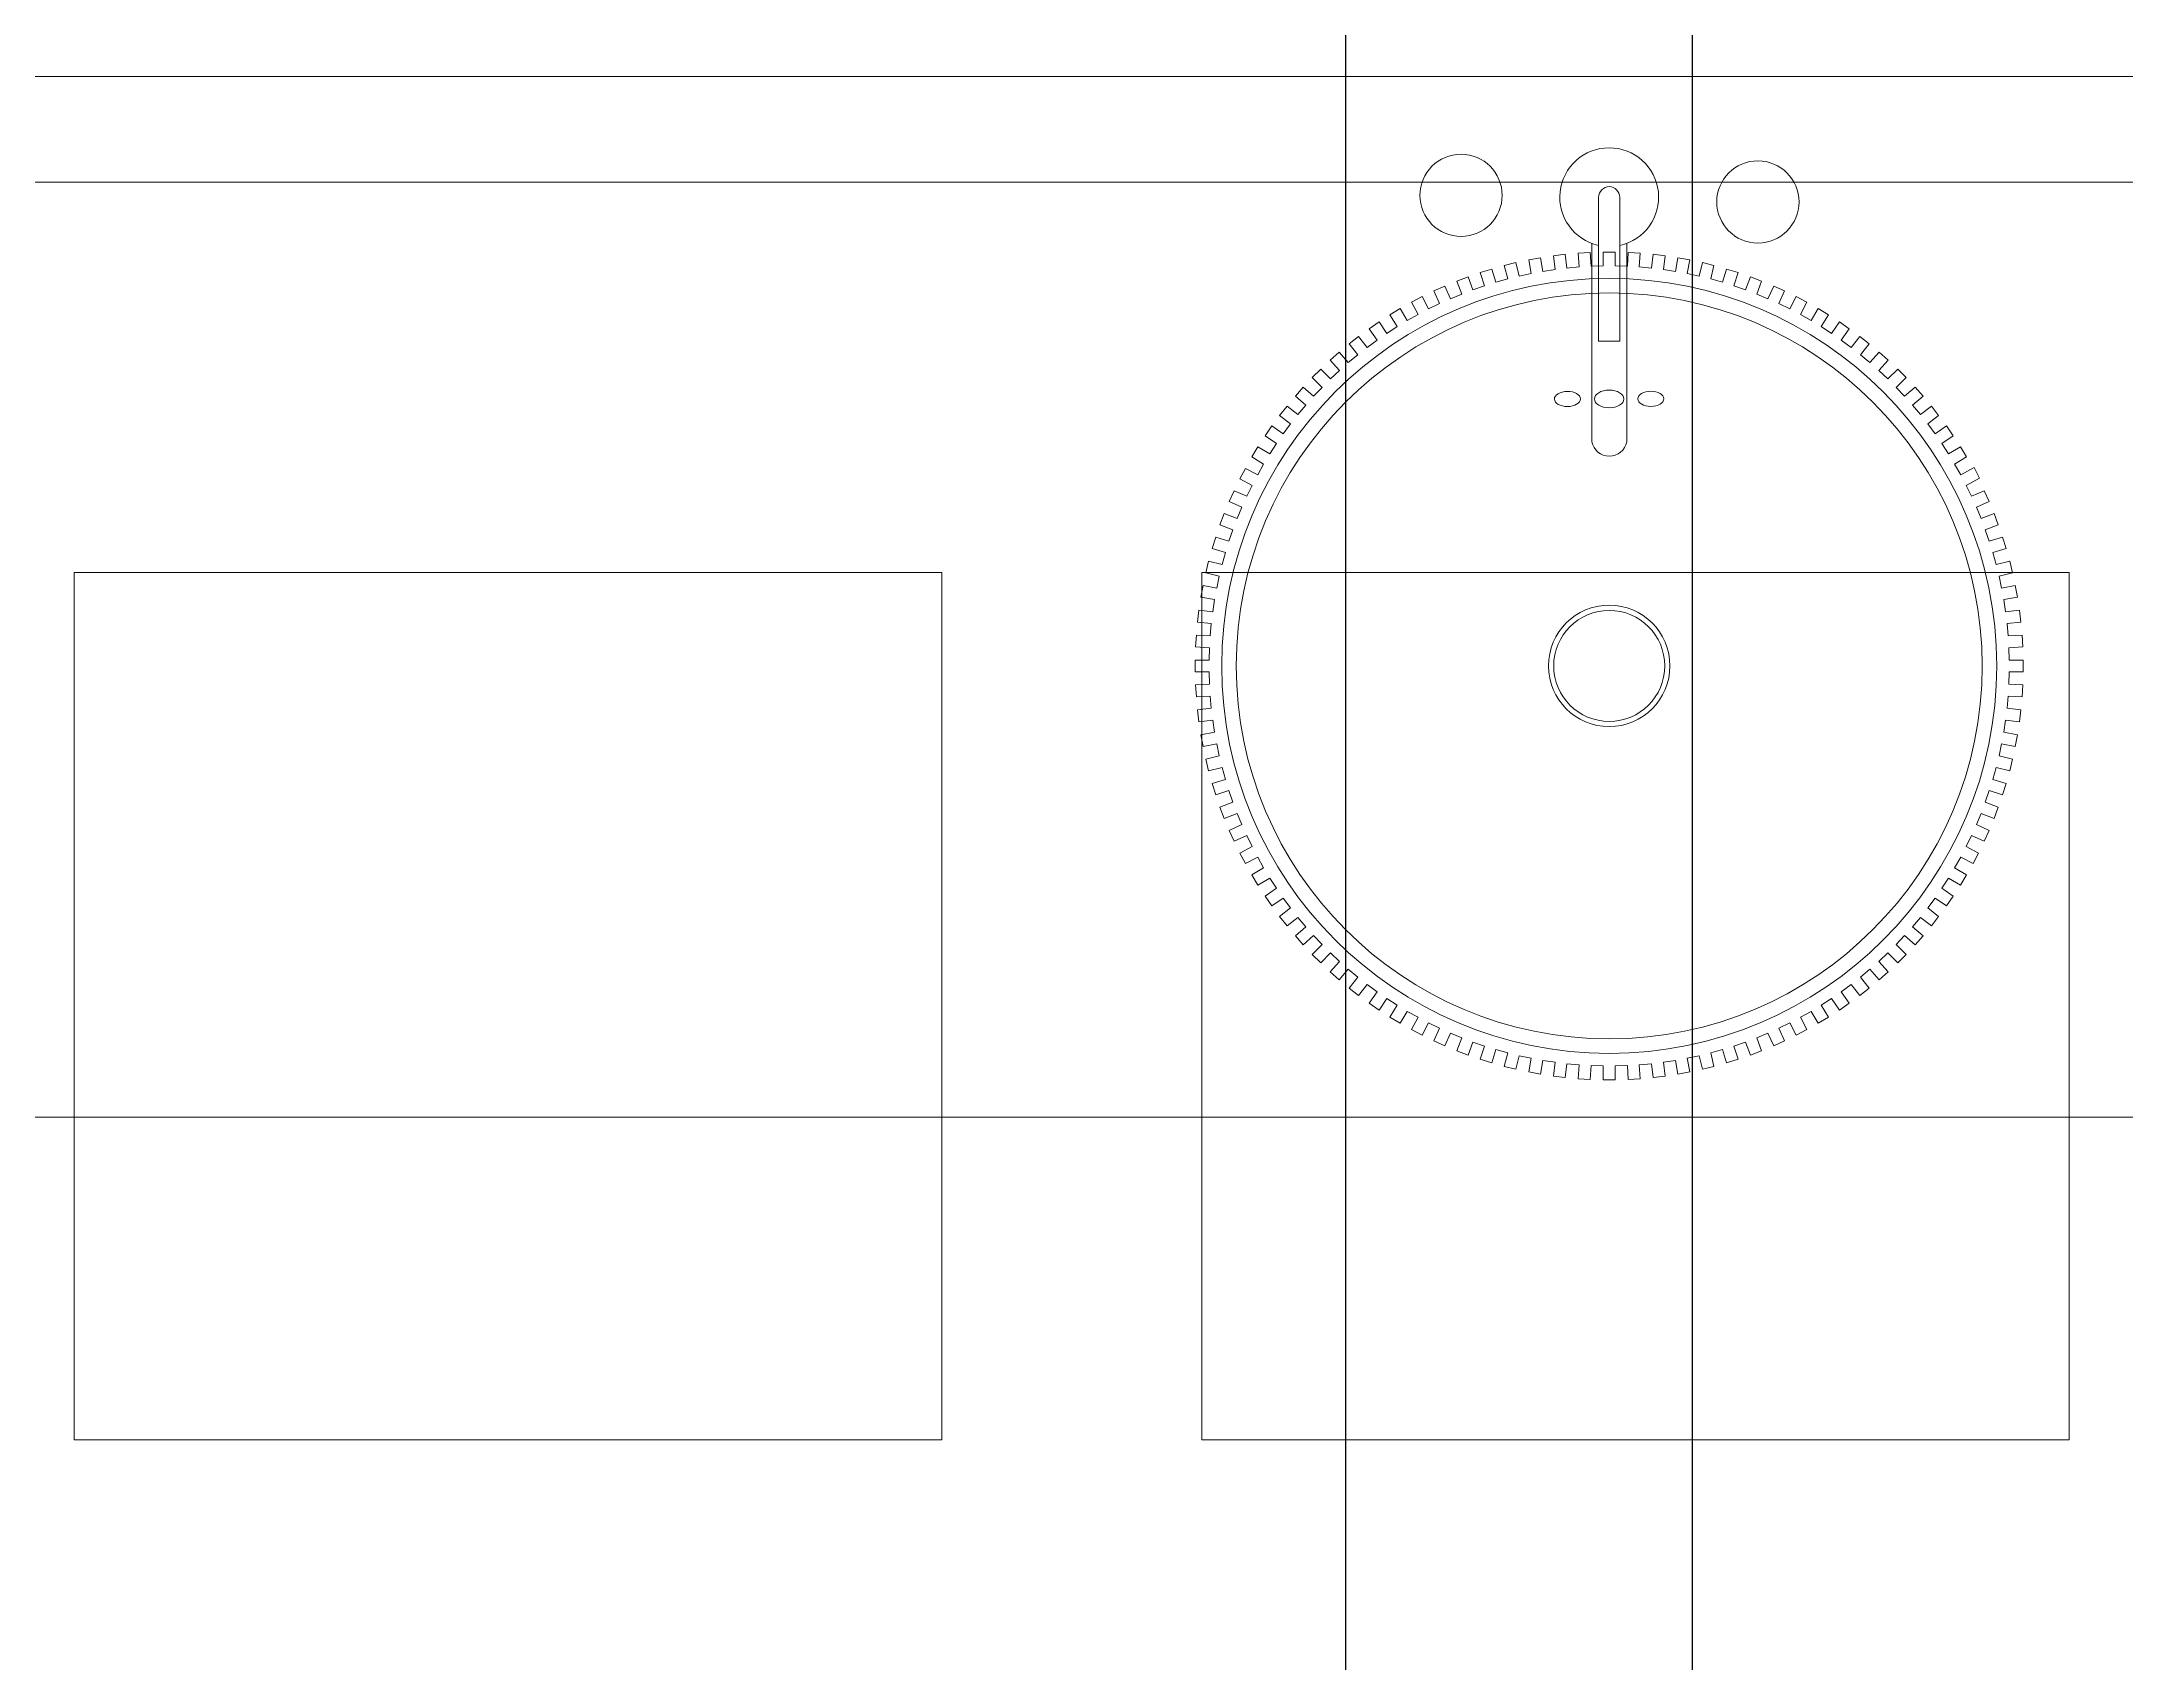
# Model space of a CAD drawing. Header units: metres. Extents: x -232 to 581, y 30 to 789.
# Drawn here: x 227.119 to 228.321, y 537.88 to 538.814 of the extents above; entities that cross this region are included whole.
import ezdxf

# ---------------------------------------------------------------- set-up
doc = ezdxf.new("R2010")
doc.units = ezdxf.units.M
doc.linetypes.add('HIDDEN', pattern=[9.525, 6.35, -3.175])
for name, color, linetype, lineweight in [('A-DOOR', 35, 'Continuous', 5), ('baños', 140, 'Continuous', 0), ('BOVEDILLA', 8, 'Continuous', 5), ('Columnas', 7, 'Continuous', 18), ('VIGAS', 1, 'HIDDEN', 15)]:
    doc.layers.add(name, color=color, linetype=linetype, lineweight=lineweight)
doc.layers.add('ACERO', color=5, linetype='Continuous')
doc.styles.get("Standard").update_dxf_attribs({"font": 'arial.ttf'})

# ---------------------------------------------------------------- blocks, each defined once
blk = doc.blocks.new('*U245')
at = {"layer": 'BOVEDILLA'}
blk.add_lwpolyline([(-0.25, -0.25), (0.25, -0.25), (0.25, 0.25), (-0.25, 0.25)], close=True, dxfattribs=at)
blk = doc.blocks.new('planta de entrepiso 20.03')
at = {"layer": 'ACERO', "color": 18, "true_color": 0x000000}
for p, q in [((35.9, -19.2508), (35.9, -21.6443)), ((36.1, -19.2508), (36.1, -21.6443))]:
    blk.add_line(p, q, dxfattribs=at)
at = {"layer": 'VIGAS', "color": 18, "true_color": 0x000000}
blk.add_line((33.1543, -20.2777), (41.692, -20.2777), dxfattribs=at)
at = {"layer": 'BOVEDILLA', "color": 18, "linetype": 'ByBlock', "lineweight": -2, "true_color": 0x000000, "transparency": 16777216}
for p in [(35.4173, -20.7527), (36.0673, -20.7527)]:
    blk.add_blockref('*U245', p, dxfattribs=at)
blk = doc.blocks.new('20.03.2026 LN 09 SEGUNDO NIVEL ARQ')
at = {"layer": 'A-DOOR', "color": 5}
blk.add_line((83.006, -42.6986), (85.736, -42.6986), dxfattribs=at)
at = {"layer": 'baños', "color": 5, "linetype": 'Continuous'}
blk.add_line((84.9622, -42.7683, 0.0001), (84.9622, -42.8512, 0.0004), dxfattribs=at)
at = {"layer": 'baños', "color": 5}
for p, q in [((84.9306, -42.8012), (84.9238, -42.8021)), ((84.9238, -42.8021), (84.9306, -42.8012)), ((84.9238, -42.8021), (84.9248, -42.81)), ((84.9248, -42.81), (84.9238, -42.8021)), ((84.9316, -42.8092), (84.9306, -42.8012)), ((84.9306, -42.8012), (84.9316, -42.8092)), ((84.945, -42.8001), (84.9381, -42.8005)), ((84.9381, -42.8005), (84.945, -42.8001)), ((84.9381, -42.8005), (84.9386, -42.8085)), ((84.9386, -42.8085), (84.9381, -42.8005)), ((84.9455, -42.8081), (84.945, -42.8001)), ((84.945, -42.8001), (84.9455, -42.8081)), ((84.9594, -42.7999), (84.9525, -42.7999)), ((84.9525, -42.7999), (84.9525, -42.8079)), ((84.9525, -42.8079), (84.9525, -42.7999)), ((84.9525, -42.7999), (84.9594, -42.7999)), ((84.9594, -42.8079), (84.9594, -42.7999)), ((84.9594, -42.7999), (84.9594, -42.8079)), ((84.967, -42.8001), (84.9665, -42.8081)), ((84.9665, -42.8081), (84.967, -42.8001)), ((84.9738, -42.8005), (84.967, -42.8001)), ((84.967, -42.8001), (84.9738, -42.8005)), ((84.9733, -42.8085), (84.9738, -42.8005)), ((84.9738, -42.8005), (84.9733, -42.8085)), ((84.9813, -42.8012), (84.9804, -42.8092)), ((84.9804, -42.8092), (84.9813, -42.8012)), ((84.9882, -42.8021), (84.9813, -42.8012)), ((84.9813, -42.8012), (84.9882, -42.8021)), ((84.9872, -42.81), (84.9882, -42.8021)), ((84.9882, -42.8021), (84.9872, -42.81)), ((84.8746, -42.8142), (84.8682, -42.8166)), ((84.8682, -42.8166), (84.8746, -42.8142)), ((84.8774, -42.8217), (84.8746, -42.8142)), ((84.8746, -42.8142), (84.8774, -42.8217)), ((84.8883, -42.8097), (84.8817, -42.8117)), ((84.8817, -42.8117), (84.8883, -42.8097)), ((84.8817, -42.8117), (84.8841, -42.8194)), ((84.8841, -42.8194), (84.8817, -42.8117)), ((84.8907, -42.8173), (84.8883, -42.8097)), ((84.8883, -42.8097), (84.8907, -42.8173)), ((84.9022, -42.806), (84.8955, -42.8077)), ((84.8955, -42.8077), (84.9022, -42.806)), ((84.8955, -42.8077), (84.8975, -42.8154)), ((84.8975, -42.8154), (84.8955, -42.8077)), ((84.9041, -42.8138), (84.9022, -42.806)), ((84.9022, -42.806), (84.9041, -42.8138)), ((84.911, -42.8123), (84.9041, -42.8138)), ((84.9041, -42.8138), (84.911, -42.8123)), ((84.9163, -42.8032), (84.9096, -42.8044)), ((84.9096, -42.8044), (84.9163, -42.8032)), ((84.9096, -42.8044), (84.911, -42.8123)), ((84.911, -42.8123), (84.9096, -42.8044)), ((84.9178, -42.8111), (84.9163, -42.8032)), ((84.9163, -42.8032), (84.9178, -42.8111)), ((84.9248, -42.81), (84.9178, -42.8111)), ((84.9178, -42.8111), (84.9248, -42.81)), ((84.9386, -42.8085), (84.9316, -42.8092)), ((84.9316, -42.8092), (84.9386, -42.8085)), ((84.9525, -42.8079), (84.9455, -42.8081)), ((84.9455, -42.8081), (84.9525, -42.8079)), ((84.9665, -42.8081), (84.9594, -42.8079)), ((84.9594, -42.8079), (84.9665, -42.8081)), ((84.9804, -42.8092), (84.9733, -42.8085)), ((84.9733, -42.8085), (84.9804, -42.8092)), ((84.9942, -42.8111), (84.9872, -42.81)), ((84.9872, -42.81), (84.9942, -42.8111)), ((84.9956, -42.8032), (84.9942, -42.8111)), ((84.9942, -42.8111), (84.9956, -42.8032)), ((85.0024, -42.8044), (84.9956, -42.8032)), ((84.9956, -42.8032), (85.0024, -42.8044)), ((85.0009, -42.8123), (85.0024, -42.8044)), ((85.0024, -42.8044), (85.0009, -42.8123)), ((85.0078, -42.8138), (85.0009, -42.8123)), ((85.0009, -42.8123), (85.0078, -42.8138)), ((85.0098, -42.806), (85.0078, -42.8138)), ((85.0078, -42.8138), (85.0098, -42.806)), ((85.0164, -42.8077), (85.0098, -42.806)), ((85.0098, -42.806), (85.0164, -42.8077)), ((85.0145, -42.8154), (85.0164, -42.8077)), ((85.0164, -42.8077), (85.0145, -42.8154)), ((85.0237, -42.8097), (85.0213, -42.8173)), ((85.0213, -42.8173), (85.0237, -42.8097)), ((85.0303, -42.8117), (85.0237, -42.8097)), ((85.0237, -42.8097), (85.0303, -42.8117)), ((85.0279, -42.8194), (85.0303, -42.8117)), ((85.0303, -42.8117), (85.0279, -42.8194)), ((85.0374, -42.8142), (85.0346, -42.8217)), ((85.0346, -42.8217), (85.0374, -42.8142)), ((85.0438, -42.8166), (85.0374, -42.8142)), ((85.0374, -42.8142), (85.0438, -42.8166)), ((84.8481, -42.8256), (84.842, -42.8288)), ((84.842, -42.8288), (84.8481, -42.8256)), ((84.8519, -42.8327), (84.8481, -42.8256)), ((84.8481, -42.8256), (84.8519, -42.8327)), ((84.8612, -42.8195), (84.8549, -42.8223)), ((84.8549, -42.8223), (84.8612, -42.8195)), ((84.8549, -42.8223), (84.8582, -42.8296)), ((84.8582, -42.8296), (84.8549, -42.8223)), ((84.8645, -42.8268), (84.8612, -42.8195)), ((84.8612, -42.8195), (84.8645, -42.8268)), ((84.871, -42.8241), (84.8645, -42.8268)), ((84.8645, -42.8268), (84.871, -42.8241)), ((84.8682, -42.8166), (84.871, -42.8241)), ((84.871, -42.8241), (84.8682, -42.8166)), ((84.8841, -42.8194), (84.8774, -42.8217)), ((84.8774, -42.8217), (84.8841, -42.8194)), ((84.8975, -42.8154), (84.8907, -42.8173)), ((84.8907, -42.8173), (84.8975, -42.8154)), ((85.0213, -42.8173), (85.0145, -42.8154)), ((85.0145, -42.8154), (85.0213, -42.8173)), ((85.0346, -42.8217), (85.0279, -42.8194)), ((85.0279, -42.8194), (85.0346, -42.8217)), ((85.041, -42.8241), (85.0438, -42.8166)), ((85.0438, -42.8166), (85.041, -42.8241)), ((85.0475, -42.8268), (85.041, -42.8241)), ((85.041, -42.8241), (85.0475, -42.8268)), ((85.0508, -42.8195), (85.0475, -42.8268)), ((85.0475, -42.8268), (85.0508, -42.8195)), ((85.0571, -42.8223), (85.0508, -42.8195)), ((85.0508, -42.8195), (85.0571, -42.8223)), ((85.0538, -42.8296), (85.0571, -42.8223)), ((85.0571, -42.8223), (85.0538, -42.8296)), ((85.0638, -42.8256), (85.0601, -42.8327)), ((85.0601, -42.8327), (85.0638, -42.8256)), ((85.0699, -42.8288), (85.0638, -42.8256)), ((85.0638, -42.8256), (85.0699, -42.8288)), ((84.8355, -42.8325), (84.8296, -42.8361)), ((84.8296, -42.8361), (84.8355, -42.8325)), ((84.8296, -42.8361), (84.8337, -42.8429)), ((84.8337, -42.8429), (84.8296, -42.8361)), ((84.8396, -42.8394), (84.8355, -42.8325)), ((84.8355, -42.8325), (84.8396, -42.8394)), ((84.8458, -42.8359), (84.8396, -42.8394)), ((84.8396, -42.8394), (84.8458, -42.8359)), ((84.842, -42.8288), (84.8458, -42.8359)), ((84.8458, -42.8359), (84.842, -42.8288)), ((84.8582, -42.8296), (84.8519, -42.8327)), ((84.8519, -42.8327), (84.8582, -42.8296)), ((85.0601, -42.8327), (85.0538, -42.8296)), ((85.0538, -42.8296), (85.0601, -42.8327)), ((85.0662, -42.8359), (85.0699, -42.8288)), ((85.0699, -42.8288), (85.0662, -42.8359)), ((85.0724, -42.8394), (85.0662, -42.8359)), ((85.0662, -42.8359), (85.0724, -42.8394)), ((85.0765, -42.8325), (85.0724, -42.8394)), ((85.0724, -42.8394), (85.0765, -42.8325)), ((85.0824, -42.8361), (85.0765, -42.8325)), ((85.0765, -42.8325), (85.0824, -42.8361)), ((85.0782, -42.8429), (85.0824, -42.8361)), ((85.0824, -42.8361), (85.0782, -42.8429)), ((84.8115, -42.8486), (84.8061, -42.8528)), ((84.8061, -42.8528), (84.8115, -42.8486)), ((84.8165, -42.8549), (84.8115, -42.8486)), ((84.8115, -42.8486), (84.8165, -42.8549)), ((84.8222, -42.8507), (84.8165, -42.8549)), ((84.8165, -42.8549), (84.8222, -42.8507)), ((84.8233, -42.8402), (84.8176, -42.8441)), ((84.8176, -42.8441), (84.8233, -42.8402)), ((84.8176, -42.8441), (84.8222, -42.8507)), ((84.8222, -42.8507), (84.8176, -42.8441)), ((84.8278, -42.8468), (84.8233, -42.8402)), ((84.8233, -42.8402), (84.8278, -42.8468)), ((84.8337, -42.8429), (84.8278, -42.8468)), ((84.8278, -42.8468), (84.8337, -42.8429)), ((85.0842, -42.8468), (85.0782, -42.8429)), ((85.0782, -42.8429), (85.0842, -42.8468)), ((85.0887, -42.8402), (85.0842, -42.8468)), ((85.0842, -42.8468), (85.0887, -42.8402)), ((85.0944, -42.8441), (85.0887, -42.8402)), ((85.0887, -42.8402), (85.0944, -42.8441)), ((85.0898, -42.8507), (85.0944, -42.8441)), ((85.0944, -42.8441), (85.0898, -42.8507)), ((85.0955, -42.8549), (85.0898, -42.8507)), ((85.0898, -42.8507), (85.0955, -42.8549)), ((85.1004, -42.8486), (85.0955, -42.8549)), ((85.0955, -42.8549), (85.1004, -42.8486)), ((85.1059, -42.8528), (85.1004, -42.8486)), ((85.1004, -42.8486), (85.1059, -42.8528)), ((84.8003, -42.8576), (84.7952, -42.8622)), ((84.7952, -42.8622), (84.8003, -42.8576)), ((84.7952, -42.8622), (84.8005, -42.8682)), ((84.8005, -42.8682), (84.7952, -42.8622)), ((84.8056, -42.8636), (84.8003, -42.8576)), ((84.8003, -42.8576), (84.8056, -42.8636)), ((84.8111, -42.8591), (84.8056, -42.8636)), ((84.8056, -42.8636), (84.8111, -42.8591)), ((84.8061, -42.8528), (84.8111, -42.8591)), ((84.8111, -42.8591), (84.8061, -42.8528)), ((85.1009, -42.8591), (85.1059, -42.8528)), ((85.1059, -42.8528), (85.1009, -42.8591)), ((85.1063, -42.8636), (85.1009, -42.8591)), ((85.1009, -42.8591), (85.1063, -42.8636)), ((85.1117, -42.8576), (85.1063, -42.8636)), ((85.1063, -42.8636), (85.1117, -42.8576)), ((85.1115, -42.8682), (85.1168, -42.8622)), ((85.1168, -42.8622), (85.1115, -42.8682)), ((85.1168, -42.8622), (85.1117, -42.8576)), ((85.1117, -42.8576), (85.1168, -42.8622)), ((84.7897, -42.8674), (84.7848, -42.8722)), ((84.7848, -42.8722), (84.7897, -42.8674)), ((84.7848, -42.8722), (84.7905, -42.8779)), ((84.7905, -42.8779), (84.7848, -42.8722)), ((84.7953, -42.873), (84.7897, -42.8674)), ((84.7897, -42.8674), (84.7953, -42.873)), ((84.8005, -42.8682), (84.7953, -42.873)), ((84.7953, -42.873), (84.8005, -42.8682)), ((85.1166, -42.873), (85.1115, -42.8682)), ((85.1115, -42.8682), (85.1166, -42.873)), ((85.1223, -42.8674), (85.1166, -42.873)), ((85.1166, -42.873), (85.1223, -42.8674)), ((85.1215, -42.8779), (85.1271, -42.8722)), ((85.1271, -42.8722), (85.1215, -42.8779)), ((85.1271, -42.8722), (85.1223, -42.8674)), ((85.1223, -42.8674), (85.1271, -42.8722)), ((84.7796, -42.8777), (84.7751, -42.8829)), ((84.7751, -42.8829), (84.7796, -42.8777)), ((84.7751, -42.8829), (84.7811, -42.8882)), ((84.7811, -42.8882), (84.7751, -42.8829)), ((84.7856, -42.883), (84.7796, -42.8777)), ((84.7796, -42.8777), (84.7856, -42.883)), ((84.7905, -42.8779), (84.7856, -42.883)), ((84.7856, -42.883), (84.7905, -42.8779)), ((85.1263, -42.883), (85.1215, -42.8779)), ((85.1215, -42.8779), (85.1263, -42.883)), ((85.1323, -42.8777), (85.1263, -42.883)), ((85.1263, -42.883), (85.1323, -42.8777)), ((85.1309, -42.8882), (85.1369, -42.8829)), ((85.1369, -42.8829), (85.1309, -42.8882)), ((85.1369, -42.8829), (85.1323, -42.8777)), ((85.1323, -42.8777), (85.1369, -42.8829)), ((84.7703, -42.8887), (84.766, -42.8941)), ((84.766, -42.8941), (84.7703, -42.8887)), ((84.766, -42.8941), (84.7723, -42.899)), ((84.7723, -42.899), (84.766, -42.8941)), ((84.7723, -42.899), (84.7681, -42.9047)), ((84.7681, -42.9047), (84.7723, -42.899)), ((84.7766, -42.8936), (84.7703, -42.8887)), ((84.7703, -42.8887), (84.7766, -42.8936)), ((84.7811, -42.8882), (84.7766, -42.8936)), ((84.7766, -42.8936), (84.7811, -42.8882)), ((85.1354, -42.8936), (85.1309, -42.8882)), ((85.1309, -42.8882), (85.1354, -42.8936)), ((85.1417, -42.8887), (85.1354, -42.8936)), ((85.1354, -42.8936), (85.1417, -42.8887)), ((85.1396, -42.899), (85.1459, -42.8941)), ((85.1459, -42.8941), (85.1396, -42.899)), ((85.1438, -42.9047), (85.1396, -42.899)), ((85.1396, -42.899), (85.1438, -42.9047)), ((85.1459, -42.8941), (85.1417, -42.8887)), ((85.1417, -42.8887), (85.1459, -42.8941)), ((84.7615, -42.9001), (84.7576, -42.9058)), ((84.7576, -42.9058), (84.7615, -42.9001)), ((84.7576, -42.9058), (84.7642, -42.9103)), ((84.7642, -42.9103), (84.7576, -42.9058)), ((84.7642, -42.9103), (84.7604, -42.9163)), ((84.7604, -42.9163), (84.7642, -42.9103)), ((84.7681, -42.9047), (84.7615, -42.9001)), ((84.7615, -42.9001), (84.7681, -42.9047)), ((85.1504, -42.9001), (85.1438, -42.9047)), ((85.1438, -42.9047), (85.1504, -42.9001)), ((85.1477, -42.9103), (85.1543, -42.9058)), ((85.1543, -42.9058), (85.1477, -42.9103)), ((85.1516, -42.9163), (85.1477, -42.9103)), ((85.1477, -42.9103), (85.1516, -42.9163)), ((85.1543, -42.9058), (85.1504, -42.9001)), ((85.1504, -42.9001), (85.1543, -42.9058)), ((84.7535, -42.9121), (84.75, -42.918)), ((84.75, -42.918), (84.7535, -42.9121)), ((84.75, -42.918), (84.7568, -42.9222)), ((84.7568, -42.9222), (84.75, -42.918)), ((84.7568, -42.9222), (84.7534, -42.9283)), ((84.7534, -42.9283), (84.7568, -42.9222)), ((84.7604, -42.9163), (84.7535, -42.9121)), ((84.7535, -42.9121), (84.7604, -42.9163)), ((85.1584, -42.9121), (85.1516, -42.9163)), ((85.1516, -42.9163), (85.1584, -42.9121)), ((85.1551, -42.9222), (85.162, -42.918)), ((85.162, -42.918), (85.1551, -42.9222)), ((85.1586, -42.9283), (85.1551, -42.9222)), ((85.1551, -42.9222), (85.1586, -42.9283)), ((85.162, -42.918), (85.1584, -42.9121)), ((85.1584, -42.9121), (85.162, -42.918)), ((84.7463, -42.9246), (84.7431, -42.9307)), ((84.7431, -42.9307), (84.7463, -42.9246)), ((84.7431, -42.9307), (84.7502, -42.9344)), ((84.7502, -42.9344), (84.7431, -42.9307)), ((84.7534, -42.9283), (84.7463, -42.9246)), ((84.7463, -42.9246), (84.7534, -42.9283)), ((84.7502, -42.9344), (84.7471, -42.9407)), ((84.7471, -42.9407), (84.7502, -42.9344)), ((85.1663, -42.9242), (85.1586, -42.9283)), ((85.1586, -42.9283), (85.1663, -42.9242)), ((85.1618, -42.9344), (85.1695, -42.9303)), ((85.1695, -42.9303), (85.1618, -42.9344)), ((85.1649, -42.9407), (85.1618, -42.9344)), ((85.1618, -42.9344), (85.1649, -42.9407)), ((85.1695, -42.9303), (85.1663, -42.9242)), ((85.1663, -42.9242), (85.1695, -42.9303)), ((84.7398, -42.9375), (84.737, -42.9437)), ((84.737, -42.9437), (84.7398, -42.9375)), ((84.737, -42.9437), (84.7443, -42.947)), ((84.7443, -42.947), (84.737, -42.9437)), ((84.7471, -42.9407), (84.7398, -42.9375)), ((84.7398, -42.9375), (84.7471, -42.9407)), ((84.7443, -42.947), (84.7416, -42.9535)), ((84.7416, -42.9535), (84.7443, -42.947)), ((85.1722, -42.9375), (85.1649, -42.9407)), ((85.1649, -42.9407), (85.1722, -42.9375)), ((85.1677, -42.947), (85.175, -42.9437)), ((85.175, -42.9437), (85.1677, -42.947)), ((85.1704, -42.9535), (85.1677, -42.947)), ((85.1677, -42.947), (85.1704, -42.9535)), ((85.175, -42.9437), (85.1722, -42.9375)), ((85.1722, -42.9375), (85.175, -42.9437)), ((84.7341, -42.9507), (84.7316, -42.9571)), ((84.7316, -42.9571), (84.7341, -42.9507)), ((84.7316, -42.9571), (84.7391, -42.96)), ((84.7391, -42.96), (84.7316, -42.9571)), ((84.7416, -42.9535), (84.7341, -42.9507)), ((84.7341, -42.9507), (84.7416, -42.9535)), ((85.1779, -42.9507), (85.1704, -42.9535)), ((85.1704, -42.9535), (85.1779, -42.9507)), ((85.1728, -42.96), (85.1803, -42.9571)), ((85.1803, -42.9571), (85.1728, -42.96)), ((85.1803, -42.9571), (85.1779, -42.9507)), ((85.1779, -42.9507), (85.1803, -42.9571)), ((84.7292, -42.9643), (84.7271, -42.9708)), ((84.7271, -42.9708), (84.7292, -42.9643)), ((84.7271, -42.9708), (84.7348, -42.9732)), ((84.7348, -42.9732), (84.7271, -42.9708)), ((84.7368, -42.9666), (84.7292, -42.9643)), ((84.7292, -42.9643), (84.7368, -42.9666)), ((84.7391, -42.96), (84.7368, -42.9666)), ((84.7368, -42.9666), (84.7391, -42.96)), ((85.1751, -42.9666), (85.1728, -42.96)), ((85.1728, -42.96), (85.1751, -42.9666)), ((85.1828, -42.9643), (85.1751, -42.9666)), ((85.1751, -42.9666), (85.1828, -42.9643)), ((85.1772, -42.9732), (85.1848, -42.9708)), ((85.1848, -42.9708), (85.1772, -42.9732)), ((85.1848, -42.9708), (85.1828, -42.9643)), ((85.1828, -42.9643), (85.1848, -42.9708)), ((84.7251, -42.9781), (84.7235, -42.9848)), ((84.7235, -42.9848), (84.7251, -42.9781)), ((84.7329, -42.98), (84.7251, -42.9781)), ((84.7251, -42.9781), (84.7329, -42.98)), ((84.7348, -42.9732), (84.7329, -42.98)), ((84.7329, -42.98), (84.7348, -42.9732)), ((85.1791, -42.98), (85.1772, -42.9732)), ((85.1772, -42.9732), (85.1791, -42.98)), ((85.1869, -42.9781), (85.1791, -42.98)), ((85.1791, -42.98), (85.1869, -42.9781)), ((85.1885, -42.9848), (85.1869, -42.9781)), ((85.1869, -42.9781), (85.1885, -42.9848)), ((84.7219, -42.9921), (84.7206, -42.9989)), ((84.7206, -42.9989), (84.7219, -42.9921)), ((84.7298, -42.9936), (84.7219, -42.9921)), ((84.7219, -42.9921), (84.7298, -42.9936)), ((84.7235, -42.9848), (84.7312, -42.9867)), ((84.7312, -42.9867), (84.7235, -42.9848)), ((84.7312, -42.9867), (84.7298, -42.9936)), ((84.7298, -42.9936), (84.7312, -42.9867)), ((85.1807, -42.9867), (85.1885, -42.9848)), ((85.1885, -42.9848), (85.1807, -42.9867)), ((85.1822, -42.9936), (85.1807, -42.9867)), ((85.1807, -42.9867), (85.1822, -42.9936)), ((85.1901, -42.9921), (85.1822, -42.9936)), ((85.1822, -42.9936), (85.1901, -42.9921)), ((85.1913, -42.9989), (85.1901, -42.9921)), ((85.1901, -42.9921), (85.1913, -42.9989)), ((84.7195, -43.0064), (84.7187, -43.0132)), ((84.7187, -43.0132), (84.7195, -43.0064)), ((84.7275, -43.0073), (84.7195, -43.0064)), ((84.7195, -43.0064), (84.7275, -43.0073)), ((84.7206, -42.9989), (84.7285, -43.0003)), ((84.7285, -43.0003), (84.7206, -42.9989)), ((84.7285, -43.0003), (84.7275, -43.0073)), ((84.7275, -43.0073), (84.7285, -43.0003)), ((85.1834, -43.0003), (85.1913, -42.9989)), ((85.1913, -42.9989), (85.1834, -43.0003)), ((85.1845, -43.0073), (85.1834, -43.0003)), ((85.1834, -43.0003), (85.1845, -43.0073)), ((85.1925, -43.0064), (85.1845, -43.0073)), ((85.1845, -43.0073), (85.1925, -43.0064)), ((85.1933, -43.0132), (85.1925, -43.0064)), ((85.1925, -43.0064), (85.1933, -43.0132)), ((84.7187, -43.0132), (84.7266, -43.0141)), ((84.7266, -43.0141), (84.7187, -43.0132)), ((84.7266, -43.0141), (84.726, -43.0212)), ((84.726, -43.0212), (84.7266, -43.0141)), ((85.1853, -43.0141), (85.1933, -43.0132)), ((85.1933, -43.0132), (85.1853, -43.0141)), ((85.186, -43.0212), (85.1853, -43.0141)), ((85.1853, -43.0141), (85.186, -43.0212)), ((84.718, -43.0207), (84.7176, -43.0275)), ((84.7176, -43.0275), (84.718, -43.0207)), ((84.7176, -43.0275), (84.7256, -43.028)), ((84.7256, -43.028), (84.7176, -43.0275)), ((84.726, -43.0212), (84.718, -43.0207)), ((84.718, -43.0207), (84.726, -43.0212)), ((84.7256, -43.028), (84.7254, -43.0351)), ((84.7254, -43.0351), (84.7256, -43.028)), ((85.194, -43.0207), (85.186, -43.0212)), ((85.186, -43.0212), (85.194, -43.0207)), ((85.1864, -43.028), (85.1944, -43.0275)), ((85.1944, -43.0275), (85.1864, -43.028)), ((85.1866, -43.0351), (85.1864, -43.028)), ((85.1864, -43.028), (85.1866, -43.0351)), ((85.1944, -43.0275), (85.194, -43.0207)), ((85.194, -43.0207), (85.1944, -43.0275)), ((84.7254, -43.0351), (84.7174, -43.0351)), ((84.7174, -43.0351), (84.7174, -43.042)), ((84.7174, -43.042), (84.7174, -43.0351)), ((84.7174, -43.0351), (84.7254, -43.0351)), ((84.7174, -43.042), (84.7254, -43.042)), ((84.7254, -43.042), (84.7174, -43.042)), ((84.7254, -43.042), (84.7256, -43.049)), ((84.7256, -43.049), (84.7254, -43.042)), ((85.1864, -43.049), (85.1866, -43.042)), ((85.1866, -43.042), (85.1864, -43.049)), ((85.1946, -43.0351), (85.1866, -43.0351)), ((85.1866, -43.0351), (85.1946, -43.0351)), ((85.1866, -43.042), (85.1946, -43.042)), ((85.1946, -43.042), (85.1866, -43.042)), ((85.1946, -43.042), (85.1946, -43.0351)), ((85.1946, -43.0351), (85.1946, -43.042)), ((84.7256, -43.049), (84.7176, -43.0495)), ((84.7176, -43.0495), (84.7256, -43.049)), ((84.7176, -43.0495), (84.718, -43.0564)), ((84.718, -43.0564), (84.7176, -43.0495)), ((85.1944, -43.0495), (85.1864, -43.049)), ((85.1864, -43.049), (85.1944, -43.0495)), ((85.194, -43.0564), (85.1944, -43.0495)), ((85.1944, -43.0495), (85.194, -43.0564)), ((84.718, -43.0564), (84.726, -43.0559)), ((84.726, -43.0559), (84.718, -43.0564)), ((84.7266, -43.0629), (84.7187, -43.0639)), ((84.7187, -43.0639), (84.7266, -43.0629)), ((84.7187, -43.0639), (84.7195, -43.0707)), ((84.7195, -43.0707), (84.7187, -43.0639)), ((84.726, -43.0559), (84.7266, -43.0629)), ((84.7266, -43.0629), (84.726, -43.0559)), ((85.1853, -43.0629), (85.186, -43.0559)), ((85.186, -43.0559), (85.1853, -43.0629)), ((85.1933, -43.0639), (85.1853, -43.0629)), ((85.1853, -43.0629), (85.1933, -43.0639)), ((85.186, -43.0559), (85.194, -43.0564)), ((85.194, -43.0564), (85.186, -43.0559)), ((85.1925, -43.0707), (85.1933, -43.0639)), ((85.1933, -43.0639), (85.1925, -43.0707)), ((84.7195, -43.0707), (84.7275, -43.0697)), ((84.7275, -43.0697), (84.7195, -43.0707)), ((84.7285, -43.0767), (84.7206, -43.0782)), ((84.7206, -43.0782), (84.7285, -43.0767)), ((84.7206, -43.0782), (84.7219, -43.0849)), ((84.7219, -43.0849), (84.7206, -43.0782)), ((84.7275, -43.0697), (84.7285, -43.0767)), ((84.7285, -43.0767), (84.7275, -43.0697)), ((85.1834, -43.0767), (85.1845, -43.0697)), ((85.1845, -43.0697), (85.1834, -43.0767)), ((85.1913, -43.0782), (85.1834, -43.0767)), ((85.1834, -43.0767), (85.1913, -43.0782)), ((85.1845, -43.0697), (85.1925, -43.0707)), ((85.1925, -43.0707), (85.1845, -43.0697)), ((85.1901, -43.0849), (85.1913, -43.0782)), ((85.1913, -43.0782), (85.1901, -43.0849)), ((84.7219, -43.0849), (84.7298, -43.0835)), ((84.7298, -43.0835), (84.7219, -43.0849)), ((84.7312, -43.0904), (84.7235, -43.0923)), ((84.7235, -43.0923), (84.7312, -43.0904)), ((84.7298, -43.0835), (84.7312, -43.0904)), ((84.7312, -43.0904), (84.7298, -43.0835)), ((85.1807, -43.0904), (85.1822, -43.0835)), ((85.1822, -43.0835), (85.1807, -43.0904)), ((85.1885, -43.0923), (85.1807, -43.0904)), ((85.1807, -43.0904), (85.1885, -43.0923)), ((85.1822, -43.0835), (85.1901, -43.0849)), ((85.1901, -43.0849), (85.1822, -43.0835)), ((84.7235, -43.0923), (84.7251, -43.099)), ((84.7251, -43.099), (84.7235, -43.0923)), ((84.7251, -43.099), (84.7329, -43.097)), ((84.7329, -43.097), (84.7251, -43.099)), ((84.7329, -43.097), (84.7348, -43.1039)), ((84.7348, -43.1039), (84.7329, -43.097)), ((85.1772, -43.1039), (85.1791, -43.097)), ((85.1791, -43.097), (85.1772, -43.1039)), ((85.1791, -43.097), (85.1869, -43.099)), ((85.1869, -43.099), (85.1791, -43.097)), ((85.1869, -43.099), (85.1885, -43.0923)), ((85.1885, -43.0923), (85.1869, -43.099)), ((84.7348, -43.1039), (84.7271, -43.1062)), ((84.7271, -43.1062), (84.7348, -43.1039)), ((84.7271, -43.1062), (84.7292, -43.1128)), ((84.7292, -43.1128), (84.7271, -43.1062)), ((84.7292, -43.1128), (84.7368, -43.1104)), ((84.7368, -43.1104), (84.7292, -43.1128)), ((84.7368, -43.1104), (84.7391, -43.1171)), ((84.7391, -43.1171), (84.7368, -43.1104)), ((85.1728, -43.1171), (85.1751, -43.1104)), ((85.1751, -43.1104), (85.1728, -43.1171)), ((85.1751, -43.1104), (85.1828, -43.1128)), ((85.1828, -43.1128), (85.1751, -43.1104)), ((85.1848, -43.1062), (85.1772, -43.1039)), ((85.1772, -43.1039), (85.1848, -43.1062)), ((85.1828, -43.1128), (85.1848, -43.1062)), ((85.1848, -43.1062), (85.1828, -43.1128)), ((84.7391, -43.1171), (84.7316, -43.1199)), ((84.7316, -43.1199), (84.7391, -43.1171)), ((84.7316, -43.1199), (84.7341, -43.1264)), ((84.7341, -43.1264), (84.7316, -43.1199)), ((84.7341, -43.1264), (84.7416, -43.1235)), ((84.7416, -43.1235), (84.7341, -43.1264)), ((84.7416, -43.1235), (84.7443, -43.13)), ((84.7443, -43.13), (84.7416, -43.1235)), ((85.1677, -43.13), (85.1704, -43.1235)), ((85.1704, -43.1235), (85.1677, -43.13)), ((85.1704, -43.1235), (85.1779, -43.1264)), ((85.1779, -43.1264), (85.1704, -43.1235)), ((85.1803, -43.1199), (85.1728, -43.1171)), ((85.1728, -43.1171), (85.1803, -43.1199)), ((85.1779, -43.1264), (85.1803, -43.1199)), ((85.1803, -43.1199), (85.1779, -43.1264)), ((84.7443, -43.13), (84.737, -43.1333)), ((84.737, -43.1333), (84.7443, -43.13)), ((84.737, -43.1333), (84.7398, -43.1396)), ((84.7398, -43.1396), (84.737, -43.1333)), ((84.7398, -43.1396), (84.7471, -43.1363)), ((84.7471, -43.1363), (84.7398, -43.1396)), ((84.7471, -43.1363), (84.7502, -43.1427)), ((84.7502, -43.1427), (84.7471, -43.1363)), ((85.1618, -43.1427), (85.1649, -43.1363)), ((85.1649, -43.1363), (85.1618, -43.1427)), ((85.1649, -43.1363), (85.1722, -43.1396)), ((85.1722, -43.1396), (85.1649, -43.1363)), ((85.175, -43.1333), (85.1677, -43.13)), ((85.1677, -43.13), (85.175, -43.1333)), ((85.1722, -43.1396), (85.175, -43.1333)), ((85.175, -43.1333), (85.1722, -43.1396)), ((84.7502, -43.1427), (84.7431, -43.1464)), ((84.7431, -43.1464), (84.7502, -43.1427)), ((84.7431, -43.1464), (84.7463, -43.1525)), ((84.7463, -43.1525), (84.7431, -43.1464)), ((84.7463, -43.1525), (84.7534, -43.1487)), ((84.7534, -43.1487), (84.7463, -43.1525)), ((84.7534, -43.1487), (84.7568, -43.1549)), ((84.7568, -43.1549), (84.7534, -43.1487)), ((85.1551, -43.1549), (85.1586, -43.1487)), ((85.1586, -43.1487), (85.1551, -43.1549)), ((85.1586, -43.1487), (85.1657, -43.1525)), ((85.1657, -43.1525), (85.1586, -43.1487)), ((85.1689, -43.1464), (85.1618, -43.1427)), ((85.1618, -43.1427), (85.1689, -43.1464)), ((85.1657, -43.1525), (85.1689, -43.1464)), ((85.1689, -43.1464), (85.1657, -43.1525)), ((84.7568, -43.1549), (84.75, -43.159)), ((84.75, -43.159), (84.7568, -43.1549)), ((84.75, -43.159), (84.7535, -43.1649)), ((84.7535, -43.1649), (84.75, -43.159)), ((84.7535, -43.1649), (84.7604, -43.1608)), ((84.7604, -43.1608), (84.7535, -43.1649)), ((84.7604, -43.1608), (84.7642, -43.1667)), ((84.7642, -43.1667), (84.7604, -43.1608)), ((85.1477, -43.1667), (85.1516, -43.1608)), ((85.1516, -43.1608), (85.1477, -43.1667)), ((85.1516, -43.1608), (85.1584, -43.1649)), ((85.1584, -43.1649), (85.1516, -43.1608)), ((85.162, -43.159), (85.1551, -43.1549)), ((85.1551, -43.1549), (85.162, -43.159)), ((85.1584, -43.1649), (85.162, -43.159)), ((85.162, -43.159), (85.1584, -43.1649)), ((84.7642, -43.1667), (84.7576, -43.1713)), ((84.7576, -43.1713), (84.7642, -43.1667)), ((84.7576, -43.1713), (84.7615, -43.1769)), ((84.7615, -43.1769), (84.7576, -43.1713)), ((84.7615, -43.1769), (84.7681, -43.1724)), ((84.7681, -43.1724), (84.7615, -43.1769)), ((84.7681, -43.1724), (84.7723, -43.178)), ((84.7723, -43.178), (84.7681, -43.1724)), ((85.1396, -43.178), (85.1438, -43.1724)), ((85.1438, -43.1724), (85.1396, -43.178)), ((85.1438, -43.1724), (85.1504, -43.1769)), ((85.1504, -43.1769), (85.1438, -43.1724)), ((85.1543, -43.1713), (85.1477, -43.1667)), ((85.1477, -43.1667), (85.1543, -43.1713)), ((85.1504, -43.1769), (85.1543, -43.1713)), ((85.1543, -43.1713), (85.1504, -43.1769)), ((84.7723, -43.178), (84.766, -43.183)), ((84.766, -43.183), (84.7723, -43.178)), ((84.766, -43.183), (84.7703, -43.1884)), ((84.7703, -43.1884), (84.766, -43.183)), ((84.7703, -43.1884), (84.7766, -43.1835)), ((84.7766, -43.1835), (84.7703, -43.1884)), ((84.7766, -43.1835), (84.7811, -43.1889)), ((84.7811, -43.1889), (84.7766, -43.1835)), ((85.1309, -43.1889), (85.1354, -43.1835)), ((85.1354, -43.1835), (85.1309, -43.1889)), ((85.1354, -43.1835), (85.1417, -43.1884)), ((85.1417, -43.1884), (85.1354, -43.1835)), ((85.1459, -43.183), (85.1396, -43.178)), ((85.1396, -43.178), (85.1459, -43.183)), ((85.1417, -43.1884), (85.1459, -43.183)), ((85.1459, -43.183), (85.1417, -43.1884)), ((84.7811, -43.1889), (84.7751, -43.1942)), ((84.7751, -43.1942), (84.7811, -43.1889)), ((84.7751, -43.1942), (84.7796, -43.1993)), ((84.7796, -43.1993), (84.7751, -43.1942)), ((84.7796, -43.1993), (84.7856, -43.194)), ((84.7856, -43.194), (84.7796, -43.1993)), ((84.7905, -43.1992), (84.7848, -43.2048)), ((84.7848, -43.2048), (84.7905, -43.1992)), ((84.7856, -43.194), (84.7905, -43.1992)), ((84.7905, -43.1992), (84.7856, -43.194)), ((85.1215, -43.1992), (85.1263, -43.194)), ((85.1263, -43.194), (85.1215, -43.1992)), ((85.1271, -43.2048), (85.1215, -43.1992)), ((85.1215, -43.1992), (85.1271, -43.2048)), ((85.1263, -43.194), (85.1323, -43.1993)), ((85.1323, -43.1993), (85.1263, -43.194)), ((85.1369, -43.1942), (85.1309, -43.1889)), ((85.1309, -43.1889), (85.1369, -43.1942)), ((85.1323, -43.1993), (85.1369, -43.1942)), ((85.1369, -43.1942), (85.1323, -43.1993)), ((84.7848, -43.2048), (84.7897, -43.2097)), ((84.7897, -43.2097), (84.7848, -43.2048)), ((84.7897, -43.2097), (84.7953, -43.204)), ((84.7953, -43.204), (84.7897, -43.2097)), ((84.8005, -43.2089), (84.7952, -43.2149)), ((84.7952, -43.2149), (84.8005, -43.2089)), ((84.7953, -43.204), (84.8005, -43.2089)), ((84.8005, -43.2089), (84.7953, -43.204)), ((85.1115, -43.2089), (85.1166, -43.204)), ((85.1166, -43.204), (85.1115, -43.2089)), ((85.1168, -43.2149), (85.1115, -43.2089)), ((85.1115, -43.2089), (85.1168, -43.2149)), ((85.1166, -43.204), (85.1223, -43.2097)), ((85.1223, -43.2097), (85.1166, -43.204)), ((85.1223, -43.2097), (85.1271, -43.2048)), ((85.1271, -43.2048), (85.1223, -43.2097)), ((84.7952, -43.2149), (84.8003, -43.2194)), ((84.8003, -43.2194), (84.7952, -43.2149)), ((84.8003, -43.2194), (84.8056, -43.2134)), ((84.8056, -43.2134), (84.8003, -43.2194)), ((84.8056, -43.2134), (84.8111, -43.2179)), ((84.8111, -43.2179), (84.8056, -43.2134)), ((84.8111, -43.2179), (84.8061, -43.2243)), ((84.8061, -43.2243), (84.8111, -43.2179)), ((84.8115, -43.2285), (84.8165, -43.2222)), ((84.8165, -43.2222), (84.8115, -43.2285)), ((84.8165, -43.2222), (84.8222, -43.2264)), ((84.8222, -43.2264), (84.8165, -43.2222)), ((85.0898, -43.2264), (85.0955, -43.2222)), ((85.0955, -43.2222), (85.0898, -43.2264)), ((85.0955, -43.2222), (85.1004, -43.2285)), ((85.1004, -43.2285), (85.0955, -43.2222)), ((85.1009, -43.2179), (85.1063, -43.2134)), ((85.1063, -43.2134), (85.1009, -43.2179)), ((85.1059, -43.2243), (85.1009, -43.2179)), ((85.1009, -43.2179), (85.1059, -43.2243)), ((85.1063, -43.2134), (85.1117, -43.2194)), ((85.1117, -43.2194), (85.1063, -43.2134)), ((85.1117, -43.2194), (85.1168, -43.2149)), ((85.1168, -43.2149), (85.1117, -43.2194)), ((84.8061, -43.2243), (84.8115, -43.2285)), ((84.8115, -43.2285), (84.8061, -43.2243)), ((84.8222, -43.2264), (84.8176, -43.233)), ((84.8176, -43.233), (84.8222, -43.2264)), ((84.8176, -43.233), (84.8233, -43.2369)), ((84.8233, -43.2369), (84.8176, -43.233)), ((84.8233, -43.2369), (84.8278, -43.2303)), ((84.8278, -43.2303), (84.8233, -43.2369)), ((84.8278, -43.2303), (84.8337, -43.2341)), ((84.8337, -43.2341), (84.8278, -43.2303)), ((84.8337, -43.2341), (84.8296, -43.241)), ((84.8296, -43.241), (84.8337, -43.2341)), ((85.0782, -43.2341), (85.0842, -43.2303)), ((85.0842, -43.2303), (85.0782, -43.2341)), ((85.0824, -43.241), (85.0782, -43.2341)), ((85.0782, -43.2341), (85.0824, -43.241)), ((85.0842, -43.2303), (85.0887, -43.2369)), ((85.0887, -43.2369), (85.0842, -43.2303)), ((85.0887, -43.2369), (85.0944, -43.233)), ((85.0944, -43.233), (85.0887, -43.2369)), ((85.0944, -43.233), (85.0898, -43.2264)), ((85.0898, -43.2264), (85.0944, -43.233)), ((85.1004, -43.2285), (85.1059, -43.2243)), ((85.1059, -43.2243), (85.1004, -43.2285)), ((84.8296, -43.241), (84.8355, -43.2445)), ((84.8355, -43.2445), (84.8296, -43.241)), ((84.8355, -43.2445), (84.8396, -43.2377)), ((84.8396, -43.2377), (84.8355, -43.2445)), ((84.8396, -43.2377), (84.8458, -43.2411)), ((84.8458, -43.2411), (84.8396, -43.2377)), ((84.8458, -43.2411), (84.842, -43.2482)), ((84.842, -43.2482), (84.8458, -43.2411)), ((84.8481, -43.2514), (84.8519, -43.2443)), ((84.8519, -43.2443), (84.8481, -43.2514)), ((84.8519, -43.2443), (84.8582, -43.2474)), ((84.8582, -43.2474), (84.8519, -43.2443)), ((84.8582, -43.2474), (84.8549, -43.2547)), ((84.8549, -43.2547), (84.8582, -43.2474)), ((85.0538, -43.2474), (85.0601, -43.2443)), ((85.0601, -43.2443), (85.0538, -43.2474)), ((85.0571, -43.2547), (85.0538, -43.2474)), ((85.0538, -43.2474), (85.0571, -43.2547)), ((85.0601, -43.2443), (85.0638, -43.2514)), ((85.0638, -43.2514), (85.0601, -43.2443)), ((85.0662, -43.2411), (85.0724, -43.2377)), ((85.0724, -43.2377), (85.0662, -43.2411)), ((85.0699, -43.2482), (85.0662, -43.2411)), ((85.0662, -43.2411), (85.0699, -43.2482)), ((85.0724, -43.2377), (85.0765, -43.2445)), ((85.0765, -43.2445), (85.0724, -43.2377)), ((85.0765, -43.2445), (85.0824, -43.241)), ((85.0824, -43.241), (85.0765, -43.2445)), ((84.842, -43.2482), (84.8481, -43.2514)), ((84.8481, -43.2514), (84.842, -43.2482)), ((84.8549, -43.2547), (84.8612, -43.2575)), ((84.8612, -43.2575), (84.8549, -43.2547)), ((84.8612, -43.2575), (84.8645, -43.2502)), ((84.8645, -43.2502), (84.8612, -43.2575)), ((84.8645, -43.2502), (84.871, -43.2529)), ((84.871, -43.2529), (84.8645, -43.2502)), ((84.871, -43.2529), (84.8682, -43.2604)), ((84.8682, -43.2604), (84.871, -43.2529)), ((84.8746, -43.2629), (84.8774, -43.2554)), ((84.8774, -43.2554), (84.8746, -43.2629)), ((84.8774, -43.2554), (84.8841, -43.2577)), ((84.8841, -43.2577), (84.8774, -43.2554)), ((84.8841, -43.2577), (84.8817, -43.2653)), ((84.8817, -43.2653), (84.8841, -43.2577)), ((85.0279, -43.2577), (85.0346, -43.2554)), ((85.0346, -43.2554), (85.0279, -43.2577)), ((85.0303, -43.2653), (85.0279, -43.2577)), ((85.0279, -43.2577), (85.0303, -43.2653)), ((85.0346, -43.2554), (85.0374, -43.2629)), ((85.0374, -43.2629), (85.0346, -43.2554)), ((85.041, -43.2529), (85.0475, -43.2502)), ((85.0475, -43.2502), (85.041, -43.2529)), ((85.0438, -43.2604), (85.041, -43.2529)), ((85.041, -43.2529), (85.0438, -43.2604)), ((85.0475, -43.2502), (85.0508, -43.2575)), ((85.0508, -43.2575), (85.0475, -43.2502)), ((85.0508, -43.2575), (85.0571, -43.2547)), ((85.0571, -43.2547), (85.0508, -43.2575)), ((85.0638, -43.2514), (85.0699, -43.2482)), ((85.0699, -43.2482), (85.0638, -43.2514)), ((84.8682, -43.2604), (84.8746, -43.2629)), ((84.8746, -43.2629), (84.8682, -43.2604)), ((84.8817, -43.2653), (84.8883, -43.2674)), ((84.8883, -43.2674), (84.8817, -43.2653)), ((84.8883, -43.2674), (84.8907, -43.2597)), ((84.8907, -43.2597), (84.8883, -43.2674)), ((84.8907, -43.2597), (84.8975, -43.2616)), ((84.8975, -43.2616), (84.8907, -43.2597)), ((84.8975, -43.2616), (84.8955, -43.2694)), ((84.8955, -43.2694), (84.8975, -43.2616)), ((84.8955, -43.2694), (84.9022, -43.271)), ((84.9022, -43.271), (84.8955, -43.2694)), ((84.9022, -43.271), (84.9041, -43.2633)), ((84.9041, -43.2633), (84.9022, -43.271)), ((84.9041, -43.2633), (84.911, -43.2647)), ((84.911, -43.2647), (84.9041, -43.2633)), ((84.911, -43.2647), (84.9096, -43.2726)), ((84.9096, -43.2726), (84.911, -43.2647)), ((84.9163, -43.2739), (84.9178, -43.266)), ((84.9178, -43.266), (84.9163, -43.2739)), ((84.9178, -43.266), (84.9248, -43.267)), ((84.9248, -43.267), (84.9178, -43.266)), ((84.9248, -43.267), (84.9238, -43.275)), ((84.9238, -43.275), (84.9248, -43.267)), ((84.9306, -43.2758), (84.9316, -43.2679)), ((84.9316, -43.2679), (84.9306, -43.2758)), ((84.9316, -43.2679), (84.9386, -43.2685)), ((84.9386, -43.2685), (84.9316, -43.2679)), ((84.9386, -43.2685), (84.9381, -43.2765)), ((84.9381, -43.2765), (84.9386, -43.2685)), ((84.945, -43.2769), (84.9455, -43.2689)), ((84.9455, -43.2689), (84.945, -43.2769)), ((84.9455, -43.2689), (84.9525, -43.2691)), ((84.9525, -43.2691), (84.9455, -43.2689)), ((84.9525, -43.2691), (84.9525, -43.2772)), ((84.9525, -43.2772), (84.9525, -43.2691)), ((84.9594, -43.2691), (84.9665, -43.2689)), ((84.9665, -43.2689), (84.9594, -43.2691)), ((84.9594, -43.2772), (84.9594, -43.2691)), ((84.9594, -43.2691), (84.9594, -43.2772)), ((84.9665, -43.2689), (84.967, -43.2769)), ((84.967, -43.2769), (84.9665, -43.2689)), ((84.9733, -43.2685), (84.9804, -43.2679)), ((84.9804, -43.2679), (84.9733, -43.2685)), ((84.9738, -43.2765), (84.9733, -43.2685)), ((84.9733, -43.2685), (84.9738, -43.2765)), ((84.9804, -43.2679), (84.9813, -43.2758)), ((84.9813, -43.2758), (84.9804, -43.2679)), ((84.9872, -43.267), (84.9942, -43.266)), ((84.9942, -43.266), (84.9872, -43.267)), ((84.9882, -43.275), (84.9872, -43.267)), ((84.9872, -43.267), (84.9882, -43.275)), ((84.9942, -43.266), (84.9956, -43.2739)), ((84.9956, -43.2739), (84.9942, -43.266)), ((85.0009, -43.2647), (85.0078, -43.2633)), ((85.0078, -43.2633), (85.0009, -43.2647)), ((85.0024, -43.2726), (85.0009, -43.2647)), ((85.0009, -43.2647), (85.0024, -43.2726)), ((85.0078, -43.2633), (85.0098, -43.271)), ((85.0098, -43.271), (85.0078, -43.2633)), ((85.0098, -43.271), (85.0164, -43.2694)), ((85.0164, -43.2694), (85.0098, -43.271)), ((85.0145, -43.2616), (85.0213, -43.2597)), ((85.0213, -43.2597), (85.0145, -43.2616)), ((85.0164, -43.2694), (85.0145, -43.2616)), ((85.0145, -43.2616), (85.0164, -43.2694)), ((85.0213, -43.2597), (85.0237, -43.2674)), ((85.0237, -43.2674), (85.0213, -43.2597)), ((85.0237, -43.2674), (85.0303, -43.2653)), ((85.0303, -43.2653), (85.0237, -43.2674)), ((85.0374, -43.2629), (85.0438, -43.2604)), ((85.0438, -43.2604), (85.0374, -43.2629)), ((84.9096, -43.2726), (84.9163, -43.2739)), ((84.9163, -43.2739), (84.9096, -43.2726)), ((84.9238, -43.275), (84.9306, -43.2758)), ((84.9306, -43.2758), (84.9238, -43.275)), ((84.9381, -43.2765), (84.945, -43.2769)), ((84.945, -43.2769), (84.9381, -43.2765)), ((84.9525, -43.2772), (84.9594, -43.2772)), ((84.9594, -43.2772), (84.9525, -43.2772)), ((84.967, -43.2769), (84.9738, -43.2765)), ((84.9738, -43.2765), (84.967, -43.2769)), ((84.9813, -43.2758), (84.9882, -43.275)), ((84.9882, -43.275), (84.9813, -43.2758)), ((84.9956, -43.2739), (85.0024, -43.2726)), ((85.0024, -43.2726), (84.9956, -43.2739)), ((85.6294, -43.2986), (83.1125, -43.2986))]:
    blk.add_line(p, q, dxfattribs=at)
at = {"layer": 'baños', "color": 5, "linetype": 'Continuous'}
for points, elevation in [([(84.9498, -42.7961, -9.082434), (84.9622, -42.7961)], 0), ([(84.956, -42.7621, 0.385153), (84.9498, -42.7683), (84.9498, -42.7683)], 0.0001), ([(84.956, -42.7621, -0.385153), (84.9622, -42.7683), (84.9622, -42.7683)], 0.0001), ([(84.9661, -42.795), (84.9661, -42.9093, -0.363105), (84.956, -42.9175, -0.363105), (84.946, -42.9093), (84.946, -42.795)], 0)]:
    blk.add_lwpolyline(points, format="xyb", dxfattribs=dict(at, elevation=elevation))
at = {"layer": 'baños', "color": 5, "linetype": 'Continuous', "extrusion": (-1, -1.31781e-06, -8.43443e-26), "elevation": -84.9498}
blk.add_lwpolyline([(42.8513, 0.0004), (42.7684, 0.0001)], close=True, dxfattribs=at)
at = {"layer": 'baños', "color": 5, "linetype": 'Continuous', "elevation": 0.0004}
blk.add_lwpolyline([(84.9622, -42.8512), (84.9498, -42.8512)], dxfattribs=at)
at = {"layer": 'baños', "color": 5, "linetype": 'Continuous'}
for centre in [(84.8706, -42.7672, 0), (85.0417, -42.771, 0)]:
    blk.add_circle(centre, 0.0237, dxfattribs=at)
at = {"layer": 'baños', "color": 5}
for radius, start, end in [(0.2234, 0, 180), (0.2234, 0, 180), (0.215, 0, 180), (0.035, 0, 180), (0.035, 0, 180), (0.032, 0, 180), (0.032, 0, 180), (0.2234, 180, 0), (0.2234, 180, 0), (0.215, 180, 0), (0.035, 180, 0), (0.035, 180, 0), (0.032, 180, 0), (0.032, 180, 0)]:
    blk.add_arc((84.956, -43.0385), radius, start, end, dxfattribs=at)
at = {"layer": 'baños', "color": 5, "linetype": 'Continuous', "extrusion": (8.43443e-26, -3.61622e-27, -1)}
for centre, major_axis, ratio in [((84.9319, -42.8846, 0), (-0.0075, -0.00005), 0.581577), ((84.956, -42.8846, 0), (-0.0085, 0), 0.599546), ((84.98, -42.8845, 0), (-0.0075, -0.00005), 0.581577)]:
    blk.add_ellipse(centre, major_axis=major_axis, ratio=ratio, dxfattribs=at)
at = {"layer": 'baños', "color": 5, "linetype": 'Continuous', "flags": 8}
for tag, p in [('MODELNUMBER', (83.7813, -42.9175, 0)), ('MATERIAL', (83.7813, -42.9176, 0)), ('PRODUCT', (83.7813, -42.9176, 0)), ('TRADENAME', (83.7813, -42.9176, 0)), ('MODELNUMBER', (84.956, -42.9175, 0)), ('TRADENAME', (84.956, -42.9176, 0)), ('MATERIAL', (84.956, -42.9176, 0)), ('PRODUCT', (84.956, -42.9176, 0))]:
    blk.add_attdef(tag, p, '', height=0.0000254, rotation=180.0001, dxfattribs=at)
at = {"layer": 'baños', "color": 5, "linetype": 'Continuous'}
for tag, p, rotation in [('TRADENAME', (85.8912, -56.9933), 180.0001), ('MODELNUMBER', (85.8912, -56.9934), 180.0001), ('MATERIAL', (85.8914, -56.9932), 180.0001), ('PRODUCT', (85.8914, -56.9933), 180.0001), ('MODELNUMBER', (86.6008, -56.9934), 179.9999), ('MATERIAL', (86.6008, -56.9932), 179.9999), ('PRODUCT', (86.6008, -56.9933), 179.9999), ('TRADENAME', (86.6008, -56.9933), 179.9999)]:
    blk.add_attdef(tag, p, '', height=0.0000254, rotation=rotation, dxfattribs=at)

msp = doc.modelspace()

# ---------------------------------------------------------------- block references
at = {"layer": 'Columnas'}
msp.add_blockref('planta de entrepiso 20.03', (191.9707, 559.0112), dxfattribs=at)

# ---------------------------------------------------------------- next in the draw order: block references
at = {"color": 1}
ref = msp.add_blockref('20.03.2026 LN 09 SEGUNDO NIVEL ARQ', (143.0668, 581.4931), dxfattribs=at)
ref.add_attrib('MATERIAL', 'BRASS', (228.0228, 538.5755, 0), dxfattribs={"layer": 'baños', "linetype": 'Continuous', "height": 0.0000254, "rotation": 180.0001})
ref.add_attrib('PRODUCT', 'FAUCETS', (228.0228, 538.5755, 0), dxfattribs={"layer": 'baños', "linetype": 'Continuous', "height": 0.0000254, "rotation": 180.0001})
ref.add_attrib('TRADENAME', 'PURIST', (228.0228, 538.5756, 0), dxfattribs={"layer": 'baños', "linetype": 'Continuous', "height": 0.0000254, "rotation": 180.0001})
ref.add_attrib('MODELNUMBER', 'K-14404-4A', (228.0228, 538.5756, 0), dxfattribs={"layer": 'baños', "linetype": 'Continuous', "height": 0.0000254, "rotation": 180.0001})

doc.saveas('drawing.dxf')
